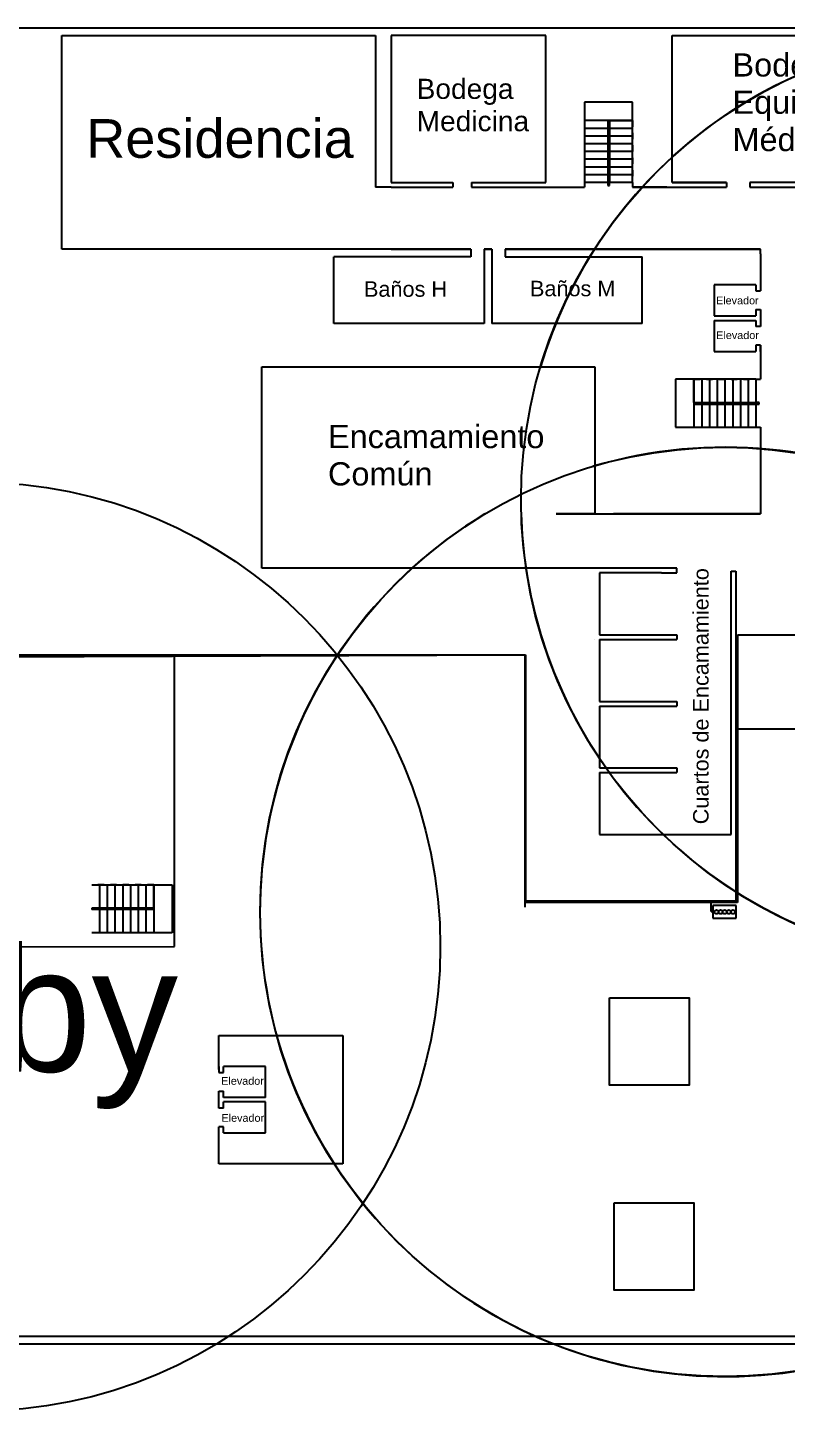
# Model space of a CAD drawing. Header units: millimetres. Extents: x 225 to 740, y 2333 to 4836.
# Drawn here: x 351.6 to 400.6, y 2356.2 to 2445.5 of the extents above; entities that cross this region are included whole.
import ezdxf

# ---------------------------------------------------------------- set-up
doc = ezdxf.new("R2010")
doc.units = ezdxf.units.MM
for name, color, linetype in [('DefaultArea', 30, 'Continuous'), ('DefaultNetwork', 100, 'Continuous'), ('DefaultTags', 7, 'Continuous'), ('DefaultWalls', 5, 'Continuous'), ('NoF1', 5, 'Continuous'), ('NoOpRoom', 5, 'Continuous')]:
    doc.layers.add(name, color=color, linetype=linetype)
doc.styles.get("Standard").update_dxf_attribs({"font": 'arial.ttf'})

msp = doc.modelspace()

# ---------------------------------------------------------------- linework, layer by layer
at = {"layer": 'DefaultArea'}
for centre in [(413.492, 2415.039), (396.643, 2388.444), (348.28, 2386.2)]:
    msp.add_circle(centre, 30, dxfattribs=at)
for centre, start, end in [((413.492, 2415.039), 92.35993, 163.47919), ((413.492, 2415.039), 181.71494, 59.63613), ((413.492, 2415.039), 171.4774, 171.49399), ((396.643, 2388.444), 121.06849, 106.42285)]:
    msp.add_arc(centre, 30, start, end, dxfattribs=at)
at = {"layer": 'DefaultNetwork', "color": 8}
for p, q in [((397.475, 2406.325), (397.475, 2400.252)), ((403.529, 2406.325), (397.475, 2406.325)), ((383.771, 2405.032), (336.7, 2404.835)), ((361.111, 2386.21), (361.111, 2404.937)), ((383.771, 2404.752), (383.771, 2405.032)), ((383.771, 2388.752), (383.771, 2404.752)), ((413.777, 2400.252), (397.471, 2400.252)), ((397.471, 2400.252), (397.471, 2389.052)), ((397.471, 2389.052), (383.771, 2389.052)), ((395.769, 2388.474), (395.769, 2389.052)), ((395.769, 2388.474), (395.885, 2388.474)), ((395.885, 2388.474), (395.769, 2388.474)), ((349.022, 2386.2), (361.111, 2386.21))]:
    msp.add_line(p, q, dxfattribs=at)
at = {"layer": 'DefaultNetwork'}
for p, q in [((395.885, 2388.853), (395.885, 2388.053)), ((397.385, 2388.853), (395.885, 2388.853)), ((397.385, 2388.053), (397.385, 2388.853)), ((395.885, 2388.053), (397.385, 2388.053))]:
    msp.add_line(p, q, dxfattribs=at)
at = {"layer": 'DefaultNetwork', "color": 3}
for centre in [(396.113, 2388.444), (396.379, 2388.444), (396.643, 2388.444), (396.909, 2388.444), (397.173, 2388.444)]:
    msp.add_circle(centre, 0.132, dxfattribs=at)
at = {"layer": 'DefaultWalls'}
for p, q in [((241.207, 2445.541), (441.207, 2445.541)), ((241.207, 2445.541), (441.207, 2445.541)), ((241.207, 2445.541), (441.207, 2445.541)), ((241.207, 2445.541), (441.207, 2445.541)), ((385.098, 2445.041), (375.098, 2445.041)), ((375.098, 2445.041), (375.098, 2435.541)), ((385.098, 2445.041), (375.098, 2445.041)), ((375.098, 2445.041), (375.098, 2435.541)), ((385.098, 2445.041), (375.098, 2445.041)), ((375.098, 2445.041), (375.098, 2435.541)), ((385.098, 2445.041), (375.098, 2445.041)), ((375.098, 2445.041), (375.098, 2435.541)), ((385.098, 2435.541), (385.098, 2445.041)), ((385.098, 2435.541), (385.098, 2445.041)), ((385.098, 2435.541), (385.098, 2445.041)), ((385.098, 2435.541), (385.098, 2445.041)), ((393.257, 2445.041), (408.257, 2445.041)), ((393.257, 2435.541), (393.257, 2445.041)), ((393.257, 2445.041), (408.257, 2445.041)), ((393.257, 2435.541), (393.257, 2445.041)), ((393.257, 2445.041), (408.257, 2445.041)), ((393.257, 2435.541), (393.257, 2445.041)), ((393.257, 2445.041), (408.257, 2445.041)), ((393.257, 2435.541), (393.257, 2445.041)), ((390.698, 2440.741), (387.598, 2440.741)), ((387.598, 2440.741), (387.598, 2435.541)), ((390.698, 2440.741), (387.598, 2440.741)), ((387.598, 2440.741), (387.598, 2435.541)), ((390.698, 2440.741), (387.598, 2440.741)), ((387.598, 2440.741), (387.598, 2435.541)), ((390.698, 2440.741), (387.598, 2440.741)), ((387.598, 2440.741), (387.598, 2435.541)), ((390.698, 2440.741), (389.148, 2440.741)), ((390.698, 2440.741), (389.148, 2440.741)), ((390.698, 2440.741), (389.148, 2440.741)), ((390.698, 2440.741), (389.148, 2440.741)), ((390.698, 2435.541), (390.698, 2440.741)), ((390.698, 2435.541), (390.698, 2440.741)), ((390.698, 2435.541), (390.698, 2440.741)), ((390.698, 2435.541), (390.698, 2440.741)), ((390.698, 2439.541), (387.598, 2439.541)), ((390.698, 2439.541), (387.598, 2439.541)), ((390.698, 2439.541), (387.598, 2439.541)), ((390.698, 2439.541), (387.598, 2439.541)), ((390.698, 2439.541), (387.598, 2439.541)), ((390.698, 2439.541), (387.598, 2439.541)), ((390.698, 2439.541), (387.598, 2439.541)), ((390.698, 2439.541), (387.598, 2439.541)), ((389.098, 2439.541), (389.098, 2435.541)), ((389.098, 2439.541), (389.098, 2435.541)), ((389.098, 2439.541), (389.098, 2435.541)), ((389.098, 2439.541), (389.098, 2435.541)), ((389.098, 2439.541), (389.098, 2435.541)), ((389.098, 2439.541), (389.098, 2435.541)), ((389.098, 2439.541), (389.098, 2435.541)), ((389.098, 2439.541), (389.098, 2435.541)), ((389.198, 2439.541), (389.198, 2435.541)), ((389.198, 2439.541), (390.698, 2439.541)), ((389.198, 2439.541), (389.198, 2435.541)), ((389.198, 2439.541), (390.698, 2439.541)), ((389.198, 2439.541), (389.198, 2435.541)), ((389.198, 2439.541), (390.698, 2439.541)), ((389.198, 2439.541), (389.198, 2435.541)), ((389.198, 2439.541), (390.698, 2439.541)), ((389.198, 2439.541), (389.198, 2435.541)), ((389.198, 2439.541), (390.698, 2439.541)), ((389.198, 2439.541), (389.198, 2435.541)), ((389.198, 2439.541), (390.698, 2439.541)), ((389.198, 2439.541), (389.198, 2435.541)), ((389.198, 2439.541), (390.698, 2439.541)), ((389.198, 2439.541), (389.198, 2435.541)), ((389.198, 2439.541), (390.698, 2439.541)), ((389.198, 2439.141), (389.198, 2438.741)), ((389.198, 2439.141), (389.198, 2439.041)), ((389.198, 2439.141), (389.198, 2438.741)), ((389.198, 2439.141), (389.198, 2439.041)), ((389.198, 2439.141), (389.198, 2438.741)), ((389.198, 2439.141), (389.198, 2439.041)), ((389.198, 2439.141), (389.198, 2438.741)), ((389.198, 2439.141), (389.198, 2439.041)), ((390.698, 2439.041), (389.198, 2439.041)), ((390.698, 2439.041), (389.198, 2439.041)), ((390.698, 2439.041), (389.198, 2439.041)), ((390.698, 2439.041), (389.198, 2439.041)), ((390.698, 2439.541), (390.698, 2439.141)), ((390.698, 2439.541), (390.698, 2439.141)), ((390.698, 2439.541), (390.698, 2439.141)), ((390.698, 2439.541), (390.698, 2439.141)), ((390.698, 2438.541), (389.198, 2438.541)), ((390.698, 2438.541), (389.198, 2438.541)), ((390.698, 2438.541), (389.198, 2438.541)), ((390.698, 2438.541), (389.198, 2438.541)), ((389.198, 2438.341), (389.198, 2437.944)), ((389.198, 2438.341), (389.198, 2437.944)), ((389.198, 2438.341), (389.198, 2437.944)), ((389.198, 2438.341), (389.198, 2437.944)), ((389.198, 2438.341), (389.198, 2437.944)), ((389.198, 2438.341), (389.198, 2437.944)), ((389.198, 2438.341), (389.198, 2437.944)), ((389.198, 2438.341), (389.198, 2437.944)), ((390.698, 2438.741), (390.698, 2438.341)), ((390.698, 2438.741), (390.698, 2438.341)), ((390.698, 2438.741), (390.698, 2438.341)), ((390.698, 2438.741), (390.698, 2438.341)), ((390.698, 2438.041), (389.198, 2438.041)), ((390.698, 2438.041), (389.198, 2438.041)), ((390.698, 2438.041), (389.198, 2438.041)), ((390.698, 2438.041), (389.198, 2438.041)), ((389.198, 2437.544), (389.198, 2437.144)), ((389.198, 2437.544), (389.198, 2437.144)), ((389.198, 2437.544), (389.198, 2437.144)), ((389.198, 2437.544), (389.198, 2437.144)), ((389.198, 2437.544), (389.198, 2437.144)), ((389.198, 2437.544), (389.198, 2437.144)), ((389.198, 2437.544), (389.198, 2437.144)), ((389.198, 2437.544), (389.198, 2437.144)), ((390.698, 2437.541), (389.198, 2437.541)), ((390.698, 2437.541), (389.198, 2437.541)), ((390.698, 2437.541), (389.198, 2437.541)), ((390.698, 2437.541), (389.198, 2437.541)), ((390.698, 2437.944), (390.698, 2437.544)), ((390.698, 2437.944), (390.698, 2437.544)), ((390.698, 2437.944), (390.698, 2437.544)), ((390.698, 2437.944), (390.698, 2437.544)), ((390.698, 2437.041), (389.198, 2437.041)), ((390.698, 2437.041), (389.198, 2437.041)), ((390.698, 2437.041), (389.198, 2437.041)), ((390.698, 2437.041), (389.198, 2437.041)), ((389.198, 2436.744), (389.198, 2436.344)), ((389.198, 2436.744), (389.198, 2436.344)), ((389.198, 2436.744), (389.198, 2436.344)), ((389.198, 2436.744), (389.198, 2436.344)), ((389.198, 2436.744), (389.198, 2436.344)), ((389.198, 2436.744), (389.198, 2436.344)), ((389.198, 2436.744), (389.198, 2436.344)), ((389.198, 2436.744), (389.198, 2436.344)), ((390.698, 2436.541), (389.198, 2436.541)), ((390.698, 2436.541), (389.198, 2436.541)), ((390.698, 2436.541), (389.198, 2436.541)), ((390.698, 2436.541), (389.198, 2436.541)), ((390.698, 2437.144), (390.698, 2436.744)), ((390.698, 2437.144), (390.698, 2436.744)), ((390.698, 2437.144), (390.698, 2436.744)), ((390.698, 2437.144), (390.698, 2436.744)), ((390.698, 2436.344), (390.698, 2435.944)), ((390.698, 2436.344), (390.698, 2435.944)), ((390.698, 2436.344), (390.698, 2435.944)), ((390.698, 2436.344), (390.698, 2435.944)), ((375.098, 2435.541), (379.098, 2435.541)), ((375.098, 2435.541), (379.098, 2435.541)), ((375.098, 2435.541), (379.098, 2435.541)), ((375.098, 2435.541), (379.098, 2435.541)), ((375.098, 2435.541), (379.098, 2435.541)), ((375.098, 2435.541), (379.098, 2435.541)), ((375.098, 2435.541), (379.098, 2435.541)), ((375.098, 2435.541), (379.098, 2435.541)), ((379.098, 2435.541), (379.098, 2435.241)), ((379.098, 2435.541), (379.098, 2435.241)), ((379.098, 2435.541), (379.098, 2435.241)), ((379.098, 2435.541), (379.098, 2435.241)), ((380.298, 2435.541), (385.098, 2435.541)), ((380.298, 2435.541), (380.298, 2435.241)), ((380.298, 2435.541), (385.098, 2435.541)), ((380.298, 2435.541), (380.298, 2435.241)), ((380.298, 2435.541), (385.098, 2435.541)), ((380.298, 2435.541), (380.298, 2435.241)), ((380.298, 2435.541), (385.098, 2435.541)), ((380.298, 2435.541), (380.298, 2435.241)), ((387.598, 2435.541), (387.598, 2435.241)), ((387.598, 2435.541), (387.598, 2435.241)), ((387.598, 2435.541), (387.598, 2435.241)), ((387.598, 2435.541), (387.598, 2435.241)), ((389.098, 2435.541), (389.098, 2435.341)), ((389.098, 2435.541), (389.098, 2435.341)), ((389.098, 2435.541), (389.098, 2435.341)), ((389.098, 2435.541), (389.098, 2435.341)), ((390.698, 2436.041), (389.198, 2436.041)), ((390.698, 2436.041), (389.198, 2436.041)), ((390.698, 2436.041), (389.198, 2436.041)), ((390.698, 2436.041), (389.198, 2436.041)), ((390.698, 2435.541), (389.198, 2435.541)), ((389.198, 2435.341), (389.198, 2435.541)), ((390.698, 2435.541), (389.198, 2435.541)), ((389.198, 2435.341), (389.198, 2435.541)), ((390.698, 2435.541), (389.198, 2435.541)), ((389.198, 2435.341), (389.198, 2435.541)), ((390.698, 2435.541), (389.198, 2435.541)), ((389.198, 2435.341), (389.198, 2435.541)), ((390.698, 2435.541), (390.698, 2435.241)), ((390.698, 2435.541), (390.698, 2435.241)), ((390.698, 2435.541), (390.698, 2435.241)), ((390.698, 2435.541), (390.698, 2435.241)), ((390.698, 2435.541), (390.698, 2435.241)), ((390.698, 2435.541), (390.698, 2435.241)), ((390.698, 2435.541), (390.698, 2435.241)), ((390.698, 2435.541), (390.698, 2435.241)), ((396.757, 2435.541), (393.257, 2435.541)), ((393.257, 2435.541), (396.757, 2435.541)), ((396.757, 2435.541), (393.257, 2435.541)), ((393.257, 2435.541), (396.757, 2435.541)), ((396.757, 2435.541), (393.257, 2435.541)), ((393.257, 2435.541), (396.757, 2435.541)), ((396.757, 2435.541), (393.257, 2435.541)), ((393.257, 2435.541), (396.757, 2435.541)), ((396.757, 2435.541), (396.757, 2435.241)), ((396.757, 2435.541), (396.757, 2435.241)), ((396.757, 2435.541), (396.757, 2435.241)), ((396.757, 2435.541), (396.757, 2435.241)), ((403.257, 2435.541), (398.257, 2435.541)), ((398.257, 2435.541), (398.257, 2435.241)), ((403.257, 2435.541), (398.257, 2435.541)), ((398.257, 2435.541), (398.257, 2435.241)), ((403.257, 2435.541), (398.257, 2435.541)), ((398.257, 2435.541), (398.257, 2435.241)), ((403.257, 2435.541), (398.257, 2435.541)), ((398.257, 2435.541), (398.257, 2435.241)), ((375.098, 2435.241), (379.098, 2435.241)), ((375.098, 2435.241), (379.098, 2435.241)), ((375.098, 2435.241), (379.098, 2435.241)), ((375.098, 2435.241), (379.098, 2435.241)), ((380.298, 2435.241), (387.598, 2435.241)), ((380.298, 2435.241), (387.598, 2435.241)), ((380.298, 2435.241), (387.598, 2435.241)), ((380.298, 2435.241), (387.598, 2435.241)), ((389.098, 2435.341), (389.198, 2435.341)), ((389.098, 2435.341), (389.198, 2435.341)), ((389.098, 2435.341), (389.198, 2435.341)), ((389.098, 2435.341), (389.198, 2435.341)), ((390.698, 2435.241), (396.757, 2435.241)), ((392.898, 2435.241), (390.698, 2435.241)), ((390.698, 2435.241), (396.757, 2435.241)), ((392.898, 2435.241), (390.698, 2435.241)), ((390.698, 2435.241), (396.757, 2435.241)), ((392.898, 2435.241), (390.698, 2435.241)), ((390.698, 2435.241), (396.757, 2435.241)), ((392.898, 2435.241), (390.698, 2435.241)), ((398.257, 2435.241), (403.257, 2435.241)), ((398.257, 2435.241), (403.257, 2435.241)), ((398.257, 2435.241), (403.257, 2435.241)), ((398.257, 2435.241), (403.257, 2435.241)), ((375.098, 2431.241), (380.259, 2431.241)), ((380.259, 2431.241), (375.098, 2431.241)), ((375.098, 2431.241), (380.259, 2431.241)), ((380.259, 2431.241), (375.098, 2431.241)), ((375.098, 2431.241), (380.259, 2431.241)), ((380.259, 2431.241), (375.098, 2431.241)), ((375.098, 2431.241), (380.259, 2431.241)), ((380.259, 2431.241), (375.098, 2431.241)), ((380.259, 2431.241), (380.259, 2430.741)), ((380.259, 2431.241), (380.259, 2430.741)), ((380.259, 2431.241), (380.259, 2430.741)), ((380.259, 2431.241), (380.259, 2430.741)), ((381.109, 2431.241), (381.609, 2431.241)), ((381.609, 2431.241), (381.109, 2431.241)), ((381.109, 2431.241), (381.109, 2426.441)), ((381.109, 2431.241), (381.609, 2431.241)), ((381.609, 2431.241), (381.109, 2431.241)), ((381.109, 2431.241), (381.109, 2426.441)), ((381.109, 2431.241), (381.609, 2431.241)), ((381.609, 2431.241), (381.109, 2431.241)), ((381.109, 2431.241), (381.109, 2426.441)), ((381.109, 2431.241), (381.609, 2431.241)), ((381.609, 2431.241), (381.109, 2431.241)), ((381.109, 2431.241), (381.109, 2426.441)), ((381.609, 2431.241), (381.609, 2426.441)), ((381.609, 2431.241), (381.609, 2426.441)), ((381.609, 2431.241), (381.609, 2426.441)), ((381.609, 2431.241), (381.609, 2426.441)), ((382.459, 2431.241), (398.959, 2431.241)), ((393.459, 2431.241), (382.459, 2431.241)), ((382.459, 2431.241), (382.459, 2430.741)), ((382.459, 2431.241), (398.959, 2431.241)), ((393.459, 2431.241), (382.459, 2431.241)), ((382.459, 2431.241), (382.459, 2430.741)), ((382.459, 2431.241), (398.959, 2431.241)), ((393.459, 2431.241), (382.459, 2431.241)), ((382.459, 2431.241), (382.459, 2430.741)), ((382.459, 2431.241), (398.959, 2431.241)), ((393.459, 2431.241), (382.459, 2431.241)), ((382.459, 2431.241), (382.459, 2430.741)), ((398.959, 2431.241), (393.459, 2431.241)), ((398.959, 2431.241), (393.459, 2431.241)), ((398.959, 2431.241), (393.459, 2431.241)), ((398.959, 2431.241), (393.459, 2431.241)), ((398.959, 2430.941), (398.959, 2431.241)), ((398.959, 2430.941), (398.959, 2431.241)), ((398.959, 2430.941), (398.959, 2431.241)), ((398.959, 2430.941), (398.959, 2431.241)), ((380.259, 2430.741), (371.409, 2430.741)), ((371.409, 2426.441), (371.409, 2430.741)), ((380.259, 2430.741), (371.409, 2430.741)), ((371.409, 2426.441), (371.409, 2430.741)), ((380.259, 2430.741), (371.409, 2430.741)), ((371.409, 2426.441), (371.409, 2430.741)), ((380.259, 2430.741), (371.409, 2430.741)), ((371.409, 2426.441), (371.409, 2430.741)), ((382.459, 2430.741), (391.309, 2430.741)), ((382.459, 2430.741), (391.309, 2430.741)), ((382.459, 2430.741), (391.309, 2430.741)), ((382.459, 2430.741), (391.309, 2430.741)), ((391.309, 2426.441), (391.309, 2430.741)), ((391.309, 2426.441), (391.309, 2430.741)), ((391.309, 2426.441), (391.309, 2430.741)), ((391.309, 2426.441), (391.309, 2430.741)), ((398.959, 2430.941), (398.959, 2428.541)), ((398.959, 2430.941), (398.959, 2428.941)), ((398.959, 2430.941), (398.959, 2428.541)), ((398.959, 2430.941), (398.959, 2428.941)), ((398.959, 2430.941), (398.959, 2428.541)), ((398.959, 2430.941), (398.959, 2428.941)), ((398.959, 2430.941), (398.959, 2428.541)), ((398.959, 2430.941), (398.959, 2428.941)), ((398.659, 2428.941), (395.959, 2428.941)), ((395.959, 2428.941), (395.959, 2426.941)), ((398.659, 2428.941), (395.959, 2428.941)), ((395.959, 2428.941), (395.959, 2426.941)), ((398.659, 2428.941), (395.959, 2428.941)), ((395.959, 2428.941), (395.959, 2426.941)), ((398.659, 2428.941), (395.959, 2428.941)), ((395.959, 2428.941), (395.959, 2426.941)), ((398.659, 2428.941), (398.659, 2428.541)), ((398.659, 2428.941), (398.659, 2428.541)), ((398.659, 2428.941), (398.659, 2428.541)), ((398.659, 2428.941), (398.659, 2428.541)), ((398.659, 2428.541), (398.959, 2428.541)), ((398.659, 2428.541), (398.959, 2428.541)), ((398.659, 2428.541), (398.959, 2428.541)), ((398.659, 2428.541), (398.959, 2428.541)), ((395.959, 2426.941), (398.659, 2426.941)), ((395.959, 2426.941), (398.659, 2426.941)), ((395.959, 2426.941), (398.659, 2426.941)), ((395.959, 2426.941), (398.659, 2426.941)), ((395.959, 2426.641), (398.659, 2426.641)), ((395.959, 2426.641), (395.959, 2424.641)), ((395.959, 2426.641), (398.659, 2426.641)), ((395.959, 2426.641), (395.959, 2424.641)), ((395.959, 2426.641), (398.659, 2426.641)), ((395.959, 2426.641), (395.959, 2424.641)), ((395.959, 2426.641), (398.659, 2426.641)), ((395.959, 2426.641), (395.959, 2424.641)), ((398.659, 2427.341), (398.659, 2426.941)), ((398.659, 2427.341), (398.959, 2427.341)), ((398.659, 2427.341), (398.659, 2426.941)), ((398.659, 2427.341), (398.959, 2427.341)), ((398.659, 2427.341), (398.659, 2426.941)), ((398.659, 2427.341), (398.959, 2427.341)), ((398.659, 2427.341), (398.659, 2426.941)), ((398.659, 2427.341), (398.959, 2427.341)), ((398.659, 2426.641), (398.659, 2426.241)), ((398.659, 2426.641), (398.659, 2426.241)), ((398.659, 2426.641), (398.659, 2426.241)), ((398.659, 2426.641), (398.659, 2426.241)), ((398.959, 2427.341), (398.959, 2426.241)), ((398.959, 2427.341), (398.959, 2426.241)), ((398.959, 2427.341), (398.959, 2426.241)), ((398.959, 2427.341), (398.959, 2426.241)), ((381.109, 2426.441), (371.409, 2426.441)), ((381.109, 2426.441), (371.409, 2426.441)), ((381.109, 2426.441), (371.409, 2426.441)), ((381.109, 2426.441), (371.409, 2426.441)), ((381.109, 2426.441), (371.409, 2426.441)), ((381.109, 2426.441), (371.409, 2426.441)), ((381.109, 2426.441), (371.409, 2426.441)), ((381.109, 2426.441), (371.409, 2426.441)), ((391.309, 2426.441), (381.609, 2426.441)), ((391.309, 2426.441), (381.609, 2426.441)), ((391.309, 2426.441), (381.609, 2426.441)), ((391.309, 2426.441), (381.609, 2426.441)), ((398.959, 2426.241), (398.659, 2426.241)), ((398.959, 2426.241), (398.659, 2426.241)), ((398.959, 2426.241), (398.659, 2426.241)), ((398.959, 2426.241), (398.659, 2426.241)), ((398.659, 2425.041), (398.659, 2424.641)), ((398.959, 2425.041), (398.659, 2425.041)), ((398.659, 2425.041), (398.659, 2424.641)), ((398.959, 2425.041), (398.659, 2425.041)), ((398.659, 2425.041), (398.659, 2424.641)), ((398.959, 2425.041), (398.659, 2425.041)), ((398.659, 2425.041), (398.659, 2424.641)), ((398.959, 2425.041), (398.659, 2425.041)), ((398.959, 2425.041), (398.959, 2422.841)), ((398.959, 2424.641), (398.959, 2425.041)), ((398.959, 2425.041), (398.959, 2422.841)), ((398.959, 2424.641), (398.959, 2425.041)), ((398.959, 2425.041), (398.959, 2422.841)), ((398.959, 2424.641), (398.959, 2425.041)), ((398.959, 2425.041), (398.959, 2422.841)), ((398.959, 2424.641), (398.959, 2425.041)), ((395.959, 2424.641), (398.659, 2424.641)), ((395.959, 2424.641), (398.659, 2424.641)), ((395.959, 2424.641), (398.659, 2424.641)), ((395.959, 2424.641), (398.659, 2424.641)), ((398.659, 2422.841), (393.459, 2422.841)), ((393.459, 2422.841), (393.459, 2419.741)), ((393.459, 2422.841), (393.459, 2421.291)), ((398.659, 2422.841), (393.459, 2422.841)), ((393.459, 2422.841), (393.459, 2419.741)), ((393.459, 2422.841), (393.459, 2421.291)), ((398.659, 2422.841), (393.459, 2422.841)), ((393.459, 2422.841), (393.459, 2419.741)), ((393.459, 2422.841), (393.459, 2421.291)), ((398.659, 2422.841), (393.459, 2422.841)), ((393.459, 2422.841), (393.459, 2419.741)), ((393.459, 2422.841), (393.459, 2421.291)), ((394.659, 2421.341), (394.659, 2422.841)), ((394.659, 2422.841), (394.659, 2419.741)), ((394.659, 2422.841), (395.059, 2422.841)), ((394.659, 2421.341), (394.659, 2422.841)), ((394.659, 2422.841), (394.659, 2419.741)), ((394.659, 2422.841), (395.059, 2422.841)), ((394.659, 2421.341), (394.659, 2422.841)), ((394.659, 2422.841), (394.659, 2419.741)), ((394.659, 2422.841), (395.059, 2422.841)), ((394.659, 2421.341), (394.659, 2422.841)), ((394.659, 2422.841), (394.659, 2419.741)), ((394.659, 2422.841), (395.059, 2422.841)), ((395.159, 2422.841), (395.159, 2421.341)), ((395.159, 2422.841), (395.159, 2421.341)), ((395.159, 2422.841), (395.159, 2421.341)), ((395.159, 2422.841), (395.159, 2421.341)), ((395.459, 2422.841), (395.859, 2422.841)), ((395.459, 2422.841), (395.859, 2422.841)), ((395.459, 2422.841), (395.859, 2422.841)), ((395.459, 2422.841), (395.859, 2422.841)), ((395.659, 2422.841), (395.659, 2421.341)), ((395.659, 2422.841), (395.659, 2421.341)), ((395.659, 2422.841), (395.659, 2421.341)), ((395.659, 2422.841), (395.659, 2421.341)), ((396.159, 2422.841), (396.159, 2421.341)), ((396.159, 2422.841), (396.159, 2421.341)), ((396.159, 2422.841), (396.159, 2421.341)), ((396.159, 2422.841), (396.159, 2421.341)), ((396.256, 2422.841), (396.656, 2422.841)), ((396.256, 2422.841), (396.656, 2422.841)), ((396.256, 2422.841), (396.656, 2422.841)), ((396.256, 2422.841), (396.656, 2422.841)), ((396.659, 2422.841), (396.659, 2421.341)), ((396.659, 2422.841), (396.659, 2421.341)), ((396.659, 2422.841), (396.659, 2421.341)), ((396.659, 2422.841), (396.659, 2421.341)), ((397.056, 2422.841), (397.456, 2422.841)), ((397.056, 2422.841), (397.456, 2422.841)), ((397.056, 2422.841), (397.456, 2422.841)), ((397.056, 2422.841), (397.456, 2422.841)), ((397.159, 2422.841), (397.159, 2421.341)), ((397.159, 2422.841), (397.159, 2421.341)), ((397.159, 2422.841), (397.159, 2421.341)), ((397.159, 2422.841), (397.159, 2421.341)), ((397.659, 2422.841), (397.659, 2421.341)), ((397.659, 2422.841), (397.659, 2421.341)), ((397.659, 2422.841), (397.659, 2421.341)), ((397.659, 2422.841), (397.659, 2421.341)), ((397.856, 2422.841), (398.256, 2422.841)), ((397.856, 2422.841), (398.256, 2422.841)), ((397.856, 2422.841), (398.256, 2422.841)), ((397.856, 2422.841), (398.256, 2422.841)), ((398.159, 2422.841), (398.159, 2421.341)), ((398.159, 2422.841), (398.159, 2421.341)), ((398.159, 2422.841), (398.159, 2421.341)), ((398.159, 2422.841), (398.159, 2421.341)), ((398.659, 2422.841), (398.659, 2421.341)), ((398.659, 2422.841), (398.959, 2422.841)), ((398.659, 2422.841), (398.659, 2421.341)), ((398.659, 2422.841), (398.959, 2422.841)), ((398.659, 2422.841), (398.659, 2421.341)), ((398.659, 2422.841), (398.959, 2422.841)), ((398.659, 2422.841), (398.659, 2421.341)), ((398.659, 2422.841), (398.959, 2422.841)), ((394.659, 2421.341), (398.659, 2421.341)), ((394.659, 2421.341), (398.659, 2421.341)), ((394.659, 2421.341), (398.659, 2421.341)), ((394.659, 2421.341), (398.659, 2421.341)), ((394.659, 2421.241), (398.659, 2421.241)), ((394.659, 2421.241), (398.659, 2421.241)), ((394.659, 2421.241), (398.659, 2421.241)), ((394.659, 2421.241), (398.659, 2421.241)), ((395.059, 2421.341), (395.159, 2421.341)), ((395.059, 2421.341), (395.159, 2421.341)), ((395.059, 2421.341), (395.159, 2421.341)), ((395.059, 2421.341), (395.159, 2421.341)), ((395.859, 2421.341), (396.256, 2421.341)), ((395.859, 2421.341), (396.256, 2421.341)), ((395.859, 2421.341), (396.256, 2421.341)), ((395.859, 2421.341), (396.256, 2421.341)), ((396.656, 2421.341), (397.056, 2421.341)), ((396.656, 2421.341), (397.056, 2421.341)), ((396.656, 2421.341), (397.056, 2421.341)), ((396.656, 2421.341), (397.056, 2421.341)), ((397.456, 2421.341), (397.856, 2421.341)), ((397.456, 2421.341), (397.856, 2421.341)), ((397.456, 2421.341), (397.856, 2421.341)), ((397.456, 2421.341), (397.856, 2421.341)), ((398.859, 2421.341), (398.659, 2421.341)), ((398.859, 2421.341), (398.659, 2421.341)), ((398.859, 2421.341), (398.659, 2421.341)), ((398.859, 2421.341), (398.659, 2421.341)), ((398.659, 2421.241), (398.859, 2421.241)), ((398.659, 2421.241), (398.859, 2421.241)), ((398.659, 2421.241), (398.859, 2421.241)), ((398.659, 2421.241), (398.859, 2421.241)), ((398.859, 2421.241), (398.859, 2421.341)), ((398.859, 2421.241), (398.859, 2421.341)), ((398.859, 2421.241), (398.859, 2421.341)), ((398.859, 2421.241), (398.859, 2421.341)), ((393.459, 2419.741), (398.659, 2419.741)), ((393.459, 2419.741), (398.659, 2419.741)), ((393.459, 2419.741), (398.659, 2419.741)), ((393.459, 2419.741), (398.659, 2419.741)), ((398.659, 2419.741), (398.959, 2419.741)), ((398.659, 2419.741), (398.959, 2419.741)), ((398.659, 2419.741), (398.959, 2419.741)), ((398.659, 2419.741), (398.959, 2419.741)), ((398.959, 2419.741), (398.959, 2417.941)), ((398.959, 2419.741), (398.959, 2417.941)), ((398.959, 2419.741), (398.959, 2417.941)), ((398.959, 2419.741), (398.959, 2417.941)), ((398.959, 2417.941), (398.959, 2414.141)), ((398.959, 2417.941), (398.959, 2414.141)), ((398.959, 2417.941), (398.959, 2414.141)), ((398.959, 2417.941), (398.959, 2414.141)), ((385.757, 2414.141), (398.959, 2414.141)), ((388.257, 2414.141), (385.757, 2414.141)), ((385.757, 2414.141), (398.959, 2414.141)), ((388.257, 2414.141), (385.757, 2414.141)), ((385.757, 2414.141), (398.959, 2414.141)), ((388.257, 2414.141), (385.757, 2414.141)), ((385.757, 2414.141), (398.959, 2414.141)), ((388.257, 2414.141), (385.757, 2414.141)), ((398.959, 2414.141), (389.459, 2414.141)), ((398.959, 2414.141), (389.459, 2414.141)), ((398.959, 2414.141), (389.459, 2414.141)), ((398.959, 2414.141), (389.459, 2414.141)), ((393.557, 2410.641), (366.757, 2410.641)), ((393.557, 2410.641), (366.757, 2410.641)), ((393.557, 2410.641), (366.757, 2410.641)), ((393.557, 2410.641), (366.757, 2410.641)), ((393.557, 2410.341), (393.557, 2410.641)), ((393.557, 2410.341), (393.557, 2410.641)), ((393.557, 2410.341), (393.557, 2410.641)), ((393.557, 2410.341), (393.557, 2410.641)), ((397.057, 2393.441), (397.057, 2410.441)), ((397.057, 2410.441), (397.357, 2410.441)), ((397.057, 2393.441), (397.057, 2410.441)), ((397.057, 2410.441), (397.357, 2410.441)), ((397.057, 2393.441), (397.057, 2410.441)), ((397.057, 2410.441), (397.357, 2410.441)), ((397.057, 2393.441), (397.057, 2410.441)), ((397.057, 2410.441), (397.357, 2410.441)), ((397.357, 2410.441), (397.357, 2393.141)), ((397.357, 2410.441), (397.357, 2393.141)), ((397.357, 2410.441), (397.357, 2393.141)), ((397.357, 2410.441), (397.357, 2393.141)), ((392.557, 2410.341), (388.557, 2410.341)), ((388.557, 2410.341), (388.557, 2406.341)), ((392.557, 2410.341), (388.557, 2410.341)), ((388.557, 2410.341), (388.557, 2406.341)), ((392.557, 2410.341), (388.557, 2410.341)), ((388.557, 2410.341), (388.557, 2406.341)), ((392.557, 2410.341), (388.557, 2410.341)), ((388.557, 2410.341), (388.557, 2406.341)), ((392.557, 2410.341), (393.557, 2410.341)), ((392.557, 2410.341), (393.557, 2410.341)), ((392.557, 2410.341), (393.557, 2410.341)), ((392.557, 2410.341), (393.557, 2410.341)), ((388.257, 2406.041), (388.257, 2406.041)), ((388.257, 2406.041), (388.257, 2406.041)), ((388.257, 2406.041), (388.257, 2406.041)), ((388.257, 2406.041), (388.257, 2406.041)), ((388.557, 2406.341), (392.557, 2406.341)), ((388.557, 2406.341), (392.557, 2406.341)), ((388.557, 2406.341), (392.557, 2406.341)), ((388.557, 2406.341), (392.557, 2406.341)), ((388.557, 2406.041), (392.557, 2406.041)), ((388.557, 2406.041), (388.557, 2402.041)), ((388.557, 2406.041), (392.557, 2406.041)), ((388.557, 2406.041), (388.557, 2402.041)), ((388.557, 2406.041), (392.557, 2406.041)), ((388.557, 2406.041), (388.557, 2402.041)), ((388.557, 2406.041), (392.557, 2406.041)), ((388.557, 2406.041), (388.557, 2402.041)), ((392.557, 2406.341), (393.557, 2406.341)), ((392.557, 2406.341), (393.557, 2406.341)), ((392.557, 2406.341), (393.557, 2406.341)), ((392.557, 2406.341), (393.557, 2406.341)), ((392.557, 2406.041), (393.557, 2406.041)), ((392.557, 2406.041), (393.557, 2406.041)), ((392.557, 2406.041), (393.557, 2406.041)), ((392.557, 2406.041), (393.557, 2406.041)), ((393.557, 2406.341), (393.557, 2406.041)), ((393.557, 2406.341), (393.557, 2406.041)), ((393.557, 2406.341), (393.557, 2406.041)), ((393.557, 2406.341), (393.557, 2406.041)), ((349.207, 2405.041), (383.789, 2405.041)), ((349.207, 2405.041), (383.789, 2405.041)), ((349.207, 2405.041), (383.789, 2405.041)), ((349.207, 2405.041), (383.789, 2405.041)), ((383.789, 2405.041), (383.789, 2389.141)), ((383.789, 2405.041), (383.789, 2389.141)), ((383.789, 2405.041), (383.789, 2389.141)), ((383.789, 2405.041), (383.789, 2389.141)), ((388.557, 2402.041), (392.557, 2402.041)), ((388.557, 2402.041), (392.557, 2402.041)), ((388.557, 2402.041), (392.557, 2402.041)), ((388.557, 2402.041), (392.557, 2402.041)), ((388.557, 2401.741), (392.557, 2401.741)), ((388.557, 2401.741), (388.557, 2397.741)), ((388.557, 2401.741), (392.557, 2401.741)), ((388.557, 2401.741), (388.557, 2397.741)), ((388.557, 2401.741), (392.557, 2401.741)), ((388.557, 2401.741), (388.557, 2397.741)), ((388.557, 2401.741), (392.557, 2401.741)), ((388.557, 2401.741), (388.557, 2397.741)), ((392.557, 2402.041), (393.557, 2402.041)), ((392.557, 2402.041), (393.557, 2402.041)), ((392.557, 2402.041), (393.557, 2402.041)), ((392.557, 2402.041), (393.557, 2402.041)), ((392.557, 2401.741), (393.557, 2401.741)), ((392.557, 2401.741), (393.557, 2401.741)), ((392.557, 2401.741), (393.557, 2401.741)), ((392.557, 2401.741), (393.557, 2401.741)), ((393.557, 2402.041), (393.557, 2401.741)), ((393.557, 2402.041), (393.557, 2401.741)), ((393.557, 2402.041), (393.557, 2401.741)), ((393.557, 2402.041), (393.557, 2401.741)), ((388.557, 2397.741), (392.557, 2397.741)), ((388.557, 2397.741), (392.557, 2397.741)), ((388.557, 2397.741), (392.557, 2397.741)), ((388.557, 2397.741), (392.557, 2397.741)), ((388.557, 2397.441), (392.557, 2397.441)), ((388.557, 2397.441), (388.557, 2393.441)), ((388.557, 2397.441), (392.557, 2397.441)), ((388.557, 2397.441), (388.557, 2393.441)), ((388.557, 2397.441), (392.557, 2397.441)), ((388.557, 2397.441), (388.557, 2393.441)), ((388.557, 2397.441), (392.557, 2397.441)), ((388.557, 2397.441), (388.557, 2393.441)), ((392.557, 2397.741), (393.557, 2397.741)), ((392.557, 2397.741), (393.557, 2397.741)), ((392.557, 2397.741), (393.557, 2397.741)), ((392.557, 2397.741), (393.557, 2397.741)), ((392.557, 2397.441), (393.557, 2397.441)), ((392.557, 2397.441), (393.557, 2397.441)), ((392.557, 2397.441), (393.557, 2397.441)), ((392.557, 2397.441), (393.557, 2397.441)), ((393.557, 2397.741), (393.557, 2397.441)), ((393.557, 2397.741), (393.557, 2397.441)), ((393.557, 2397.741), (393.557, 2397.441)), ((393.557, 2397.741), (393.557, 2397.441)), ((388.557, 2393.441), (392.557, 2393.441)), ((388.557, 2393.441), (392.557, 2393.441)), ((388.557, 2393.441), (392.557, 2393.441)), ((388.557, 2393.441), (392.557, 2393.441)), ((392.557, 2393.441), (393.557, 2393.441)), ((392.557, 2393.441), (393.557, 2393.441)), ((392.557, 2393.441), (393.557, 2393.441)), ((392.557, 2393.441), (393.557, 2393.441)), ((393.557, 2393.441), (397.057, 2393.441)), ((393.557, 2393.441), (397.057, 2393.441)), ((393.557, 2393.441), (397.057, 2393.441)), ((393.557, 2393.441), (397.057, 2393.441)), ((397.357, 2393.141), (397.357, 2389.141)), ((397.357, 2393.141), (397.357, 2389.141)), ((397.357, 2393.141), (397.357, 2389.141)), ((397.357, 2393.141), (397.357, 2389.141)), ((355.775, 2390.194), (360.975, 2390.194)), ((355.775, 2390.194), (360.975, 2390.194)), ((355.775, 2390.194), (360.975, 2390.194)), ((355.775, 2390.194), (360.975, 2390.194)), ((356.577, 2390.194), (356.177, 2390.194)), ((356.577, 2390.194), (356.177, 2390.194)), ((356.577, 2390.194), (356.177, 2390.194)), ((356.577, 2390.194), (356.177, 2390.194)), ((356.275, 2390.194), (356.275, 2388.694)), ((356.275, 2390.194), (356.275, 2388.694)), ((356.275, 2390.194), (356.275, 2388.694)), ((356.275, 2390.194), (356.275, 2388.694)), ((356.775, 2390.194), (356.775, 2388.694)), ((356.775, 2390.194), (356.775, 2388.694)), ((356.775, 2390.194), (356.775, 2388.694)), ((356.775, 2390.194), (356.775, 2388.694)), ((357.377, 2390.194), (356.977, 2390.194)), ((357.377, 2390.194), (356.977, 2390.194)), ((357.377, 2390.194), (356.977, 2390.194)), ((357.377, 2390.194), (356.977, 2390.194)), ((357.275, 2390.194), (357.275, 2388.694)), ((357.275, 2390.194), (357.275, 2388.694)), ((357.275, 2390.194), (357.275, 2388.694)), ((357.275, 2390.194), (357.275, 2388.694)), ((357.775, 2390.194), (357.775, 2388.694)), ((357.775, 2390.194), (357.775, 2388.694)), ((357.775, 2390.194), (357.775, 2388.694)), ((357.775, 2390.194), (357.775, 2388.694)), ((358.177, 2390.194), (357.777, 2390.194)), ((358.177, 2390.194), (357.777, 2390.194)), ((358.177, 2390.194), (357.777, 2390.194)), ((358.177, 2390.194), (357.777, 2390.194)), ((358.275, 2390.194), (358.275, 2388.694)), ((358.275, 2390.194), (358.275, 2388.694)), ((358.275, 2390.194), (358.275, 2388.694)), ((358.275, 2390.194), (358.275, 2388.694)), ((358.975, 2390.194), (358.575, 2390.194)), ((358.975, 2390.194), (358.575, 2390.194)), ((358.975, 2390.194), (358.575, 2390.194)), ((358.975, 2390.194), (358.575, 2390.194)), ((358.775, 2390.194), (358.775, 2388.694)), ((358.775, 2390.194), (358.775, 2388.694)), ((358.775, 2390.194), (358.775, 2388.694)), ((358.775, 2390.194), (358.775, 2388.694)), ((359.275, 2390.194), (359.275, 2388.694)), ((359.275, 2390.194), (359.275, 2388.694)), ((359.275, 2390.194), (359.275, 2388.694)), ((359.275, 2390.194), (359.275, 2388.694)), ((359.775, 2390.194), (359.375, 2390.194)), ((359.775, 2390.194), (359.375, 2390.194)), ((359.775, 2390.194), (359.375, 2390.194)), ((359.775, 2390.194), (359.375, 2390.194)), ((359.775, 2388.694), (359.775, 2390.194)), ((359.775, 2390.194), (359.775, 2387.094)), ((359.775, 2388.694), (359.775, 2390.194)), ((359.775, 2390.194), (359.775, 2387.094)), ((359.775, 2388.694), (359.775, 2390.194)), ((359.775, 2390.194), (359.775, 2387.094)), ((359.775, 2388.694), (359.775, 2390.194)), ((359.775, 2390.194), (359.775, 2387.094)), ((360.975, 2390.194), (360.975, 2387.094)), ((360.975, 2390.194), (360.975, 2388.644)), ((360.975, 2390.194), (360.975, 2387.094)), ((360.975, 2390.194), (360.975, 2388.644)), ((360.975, 2390.194), (360.975, 2387.094)), ((360.975, 2390.194), (360.975, 2388.644)), ((360.975, 2390.194), (360.975, 2387.094)), ((360.975, 2390.194), (360.975, 2388.644)), ((385.857, 2389.141), (383.789, 2389.141)), ((385.857, 2389.141), (383.789, 2389.141)), ((385.857, 2389.141), (383.789, 2389.141)), ((385.857, 2389.141), (383.789, 2389.141)), ((397.357, 2389.141), (385.857, 2389.141)), ((397.357, 2389.141), (385.857, 2389.141)), ((397.357, 2389.141), (385.857, 2389.141)), ((397.357, 2389.141), (385.857, 2389.141)), ((355.775, 2388.694), (355.775, 2388.594)), ((359.775, 2388.694), (355.775, 2388.694)), ((355.775, 2388.694), (355.775, 2388.594)), ((359.775, 2388.694), (355.775, 2388.694)), ((355.775, 2388.694), (355.775, 2388.594)), ((359.775, 2388.694), (355.775, 2388.694)), ((355.775, 2388.694), (355.775, 2388.594)), ((359.775, 2388.694), (355.775, 2388.694)), ((359.775, 2388.594), (355.775, 2388.594)), ((359.775, 2388.594), (355.775, 2388.594)), ((359.775, 2388.594), (355.775, 2388.594)), ((359.775, 2388.594), (355.775, 2388.594)), ((356.977, 2388.694), (356.577, 2388.694)), ((356.977, 2388.694), (356.577, 2388.694)), ((356.977, 2388.694), (356.577, 2388.694)), ((356.977, 2388.694), (356.577, 2388.694)), ((357.777, 2388.694), (357.377, 2388.694)), ((357.777, 2388.694), (357.377, 2388.694)), ((357.777, 2388.694), (357.377, 2388.694)), ((357.777, 2388.694), (357.377, 2388.694)), ((358.575, 2388.694), (358.177, 2388.694)), ((358.575, 2388.694), (358.177, 2388.694)), ((358.575, 2388.694), (358.177, 2388.694)), ((358.575, 2388.694), (358.177, 2388.694)), ((359.375, 2388.694), (359.275, 2388.694)), ((359.375, 2388.694), (359.275, 2388.694)), ((359.375, 2388.694), (359.275, 2388.694)), ((359.375, 2388.694), (359.275, 2388.694)), ((360.975, 2387.094), (355.775, 2387.094)), ((360.975, 2387.094), (355.775, 2387.094)), ((360.975, 2387.094), (355.775, 2387.094)), ((360.975, 2387.094), (355.775, 2387.094)), ((363.988, 2378.274), (363.988, 2380.474)), ((363.988, 2380.474), (371.988, 2380.474)), ((363.988, 2378.274), (363.988, 2380.474)), ((363.988, 2380.474), (371.988, 2380.474)), ((363.988, 2378.274), (363.988, 2380.474)), ((363.988, 2380.474), (371.988, 2380.474)), ((363.988, 2378.274), (363.988, 2380.474)), ((363.988, 2380.474), (371.988, 2380.474)), ((371.988, 2380.474), (371.988, 2372.174)), ((371.988, 2380.474), (371.988, 2372.174)), ((371.988, 2380.474), (371.988, 2372.174)), ((371.988, 2380.474), (371.988, 2372.174)), ((363.988, 2378.474), (363.988, 2378.074)), ((363.988, 2378.474), (363.988, 2378.074)), ((363.988, 2378.474), (363.988, 2378.074)), ((363.988, 2378.474), (363.988, 2378.074)), ((364.288, 2378.074), (364.288, 2378.474)), ((366.988, 2378.474), (364.288, 2378.474)), ((364.288, 2378.074), (364.288, 2378.474)), ((366.988, 2378.474), (364.288, 2378.474)), ((364.288, 2378.074), (364.288, 2378.474)), ((366.988, 2378.474), (364.288, 2378.474)), ((364.288, 2378.074), (364.288, 2378.474)), ((366.988, 2378.474), (364.288, 2378.474)), ((366.988, 2376.474), (366.988, 2378.474)), ((366.988, 2376.474), (366.988, 2378.474)), ((366.988, 2376.474), (366.988, 2378.474)), ((366.988, 2376.474), (366.988, 2378.474)), ((363.988, 2378.074), (364.288, 2378.074)), ((363.988, 2378.074), (364.288, 2378.074)), ((363.988, 2378.074), (364.288, 2378.074)), ((363.988, 2378.074), (364.288, 2378.074)), ((363.988, 2375.774), (363.988, 2376.874)), ((363.988, 2376.874), (364.288, 2376.874)), ((363.988, 2375.774), (363.988, 2376.874)), ((363.988, 2376.874), (364.288, 2376.874)), ((363.988, 2375.774), (363.988, 2376.874)), ((363.988, 2376.874), (364.288, 2376.874)), ((363.988, 2375.774), (363.988, 2376.874)), ((363.988, 2376.874), (364.288, 2376.874)), ((364.288, 2376.474), (364.288, 2376.874)), ((364.288, 2376.474), (364.288, 2376.874)), ((364.288, 2376.474), (364.288, 2376.874)), ((364.288, 2376.474), (364.288, 2376.874)), ((366.988, 2376.474), (364.288, 2376.474)), ((366.988, 2376.474), (364.288, 2376.474)), ((366.988, 2376.474), (364.288, 2376.474)), ((366.988, 2376.474), (364.288, 2376.474)), ((364.288, 2375.774), (363.988, 2375.774)), ((364.288, 2375.774), (363.988, 2375.774)), ((364.288, 2375.774), (363.988, 2375.774)), ((364.288, 2375.774), (363.988, 2375.774)), ((364.288, 2375.774), (364.288, 2376.174)), ((366.988, 2376.174), (364.288, 2376.174)), ((364.288, 2375.774), (364.288, 2376.174)), ((366.988, 2376.174), (364.288, 2376.174)), ((364.288, 2375.774), (364.288, 2376.174)), ((366.988, 2376.174), (364.288, 2376.174)), ((364.288, 2375.774), (364.288, 2376.174)), ((366.988, 2376.174), (364.288, 2376.174)), ((366.988, 2374.174), (366.988, 2376.174)), ((366.988, 2374.174), (366.988, 2376.174)), ((366.988, 2374.174), (366.988, 2376.174)), ((366.988, 2374.174), (366.988, 2376.174)), ((363.988, 2372.174), (363.988, 2374.574)), ((364.288, 2374.574), (363.988, 2374.574)), ((363.988, 2372.174), (363.988, 2374.574)), ((364.288, 2374.574), (363.988, 2374.574)), ((363.988, 2372.174), (363.988, 2374.574)), ((364.288, 2374.574), (363.988, 2374.574)), ((363.988, 2372.174), (363.988, 2374.574)), ((364.288, 2374.574), (363.988, 2374.574)), ((363.988, 2372.174), (363.988, 2374.174)), ((363.988, 2372.174), (363.988, 2374.174)), ((363.988, 2372.174), (363.988, 2374.174)), ((363.988, 2372.174), (363.988, 2374.174)), ((364.288, 2374.174), (364.288, 2374.574)), ((364.288, 2374.174), (364.288, 2374.574)), ((364.288, 2374.174), (364.288, 2374.574)), ((364.288, 2374.174), (364.288, 2374.574)), ((364.288, 2374.174), (366.988, 2374.174)), ((364.288, 2374.174), (366.988, 2374.174)), ((364.288, 2374.174), (366.988, 2374.174)), ((364.288, 2374.174), (366.988, 2374.174)), ((371.988, 2372.174), (363.988, 2372.174)), ((371.988, 2372.174), (363.988, 2372.174)), ((371.988, 2372.174), (363.988, 2372.174)), ((371.988, 2372.174), (363.988, 2372.174)), ((416.193, 2361.041), (343.207, 2361.041)), ((416.193, 2361.041), (343.207, 2361.041)), ((416.193, 2361.041), (343.207, 2361.041)), ((416.193, 2361.041), (343.207, 2361.041)), ((441.207, 2360.541), (343.207, 2360.541)), ((441.207, 2360.541), (343.207, 2360.541)), ((441.207, 2360.541), (343.207, 2360.541)), ((441.207, 2360.541), (343.207, 2360.541))]:
    msp.add_line(p, q, dxfattribs=at)
for points in [[(389.201, 2382.899), (394.344, 2382.899), (394.344, 2377.254), (389.201, 2377.254)], [(389.201, 2382.899), (394.344, 2382.899), (394.344, 2377.254), (389.201, 2377.254)], [(389.201, 2382.899), (394.344, 2382.899), (394.344, 2377.254), (389.201, 2377.254)], [(389.201, 2382.899), (394.344, 2382.899), (394.344, 2377.254), (389.201, 2377.254)], [(389.514, 2369.671), (394.656, 2369.671), (394.656, 2364.026), (389.514, 2364.026)], [(389.514, 2369.671), (394.656, 2369.671), (394.656, 2364.026), (389.514, 2364.026)], [(389.514, 2369.671), (394.656, 2369.671), (394.656, 2364.026), (389.514, 2364.026)], [(389.514, 2369.671), (394.656, 2369.671), (394.656, 2364.026), (389.514, 2364.026)]]:
    msp.add_lwpolyline(points, close=True, dxfattribs=at)
at = {"layer": 'NoF1'}
for p, q in [((353.847, 2431.241), (353.847, 2445.041)), ((353.847, 2445.041), (374.098, 2445.041)), ((374.098, 2445.041), (374.098, 2435.241)), ((389.098, 2439.041), (387.598, 2439.041)), ((389.098, 2438.541), (387.598, 2438.541)), ((389.098, 2438.041), (387.598, 2438.041)), ((389.098, 2437.541), (387.598, 2437.541)), ((389.098, 2437.041), (387.598, 2437.041)), ((389.098, 2436.541), (387.598, 2436.541)), ((389.098, 2436.041), (387.598, 2436.041)), ((389.098, 2435.541), (387.598, 2435.541)), ((375.098, 2435.241), (374.098, 2435.241)), ((375.098, 2431.241), (353.847, 2431.241)), ((395.159, 2421.241), (395.159, 2419.741)), ((395.659, 2421.241), (395.659, 2419.741)), ((396.159, 2421.241), (396.159, 2419.741)), ((396.659, 2421.241), (396.659, 2419.741)), ((397.159, 2421.241), (397.159, 2419.741)), ((397.659, 2421.241), (397.659, 2419.741)), ((398.159, 2421.241), (398.159, 2419.741)), ((398.659, 2421.241), (398.659, 2419.741)), ((356.275, 2388.594), (356.275, 2387.094)), ((356.775, 2388.594), (356.775, 2387.094)), ((357.275, 2388.594), (357.275, 2387.094)), ((357.775, 2388.594), (357.775, 2387.094)), ((358.275, 2388.594), (358.275, 2387.094)), ((358.775, 2388.594), (358.775, 2387.094)), ((359.275, 2388.594), (359.275, 2387.094)), ((359.775, 2388.594), (359.775, 2387.094))]:
    msp.add_line(p, q, dxfattribs=at)
at = {"layer": 'NoOpRoom'}
for p, q in [((366.757, 2410.641), (366.757, 2423.641)), ((366.757, 2423.641), (388.257, 2423.641)), ((388.257, 2423.641), (388.257, 2414.141))]:
    msp.add_line(p, q, dxfattribs=at)

# ---------------------------------------------------------------- texts
at = {"layer": 'DefaultTags'}
for s, height, p in [('Bodega', 1.5, (397.147, 2442.387)), ('Bodega', 1.3, (376.751, 2440.943)), ('Equipo ', 1.5, (397.147, 2439.978)), ('Medicina', 1.3, (376.751, 2438.855)), ('Médico', 1.5, (397.147, 2437.568)), ('Baños H', 1, (373.356, 2428.166)), ('Baños M', 1, (384.074, 2428.198)), ('Elevador', 0.5, (396.081, 2427.678)), ('Elevador', 0.5, (396.097, 2425.435)), ('Lobby', 8, (330.902, 2378.136)), ('Elevador', 0.5, (364.133, 2377.285)), ('Elevador', 0.5, (364.149, 2374.895))]:
    msp.add_text(s, height=height, dxfattribs=at).set_placement(p)
msp.add_text('Cuartos de Encamamiento', height=1, rotation=90, dxfattribs=at).set_placement((395.603, 2394.104))
at = {"layer": 'NoF1', "color": 0}
msp.add_text('Residencia', height=2.5, dxfattribs=at).set_placement((355.418, 2437.137))
at = {"layer": 'NoOpRoom', "color": 0}
for s, p in [('Encamamiento', (371.028, 2418.392)), ('Común', (371.028, 2415.982))]:
    msp.add_text(s, height=1.5, dxfattribs=at).set_placement(p)

doc.saveas('drawing.dxf')
